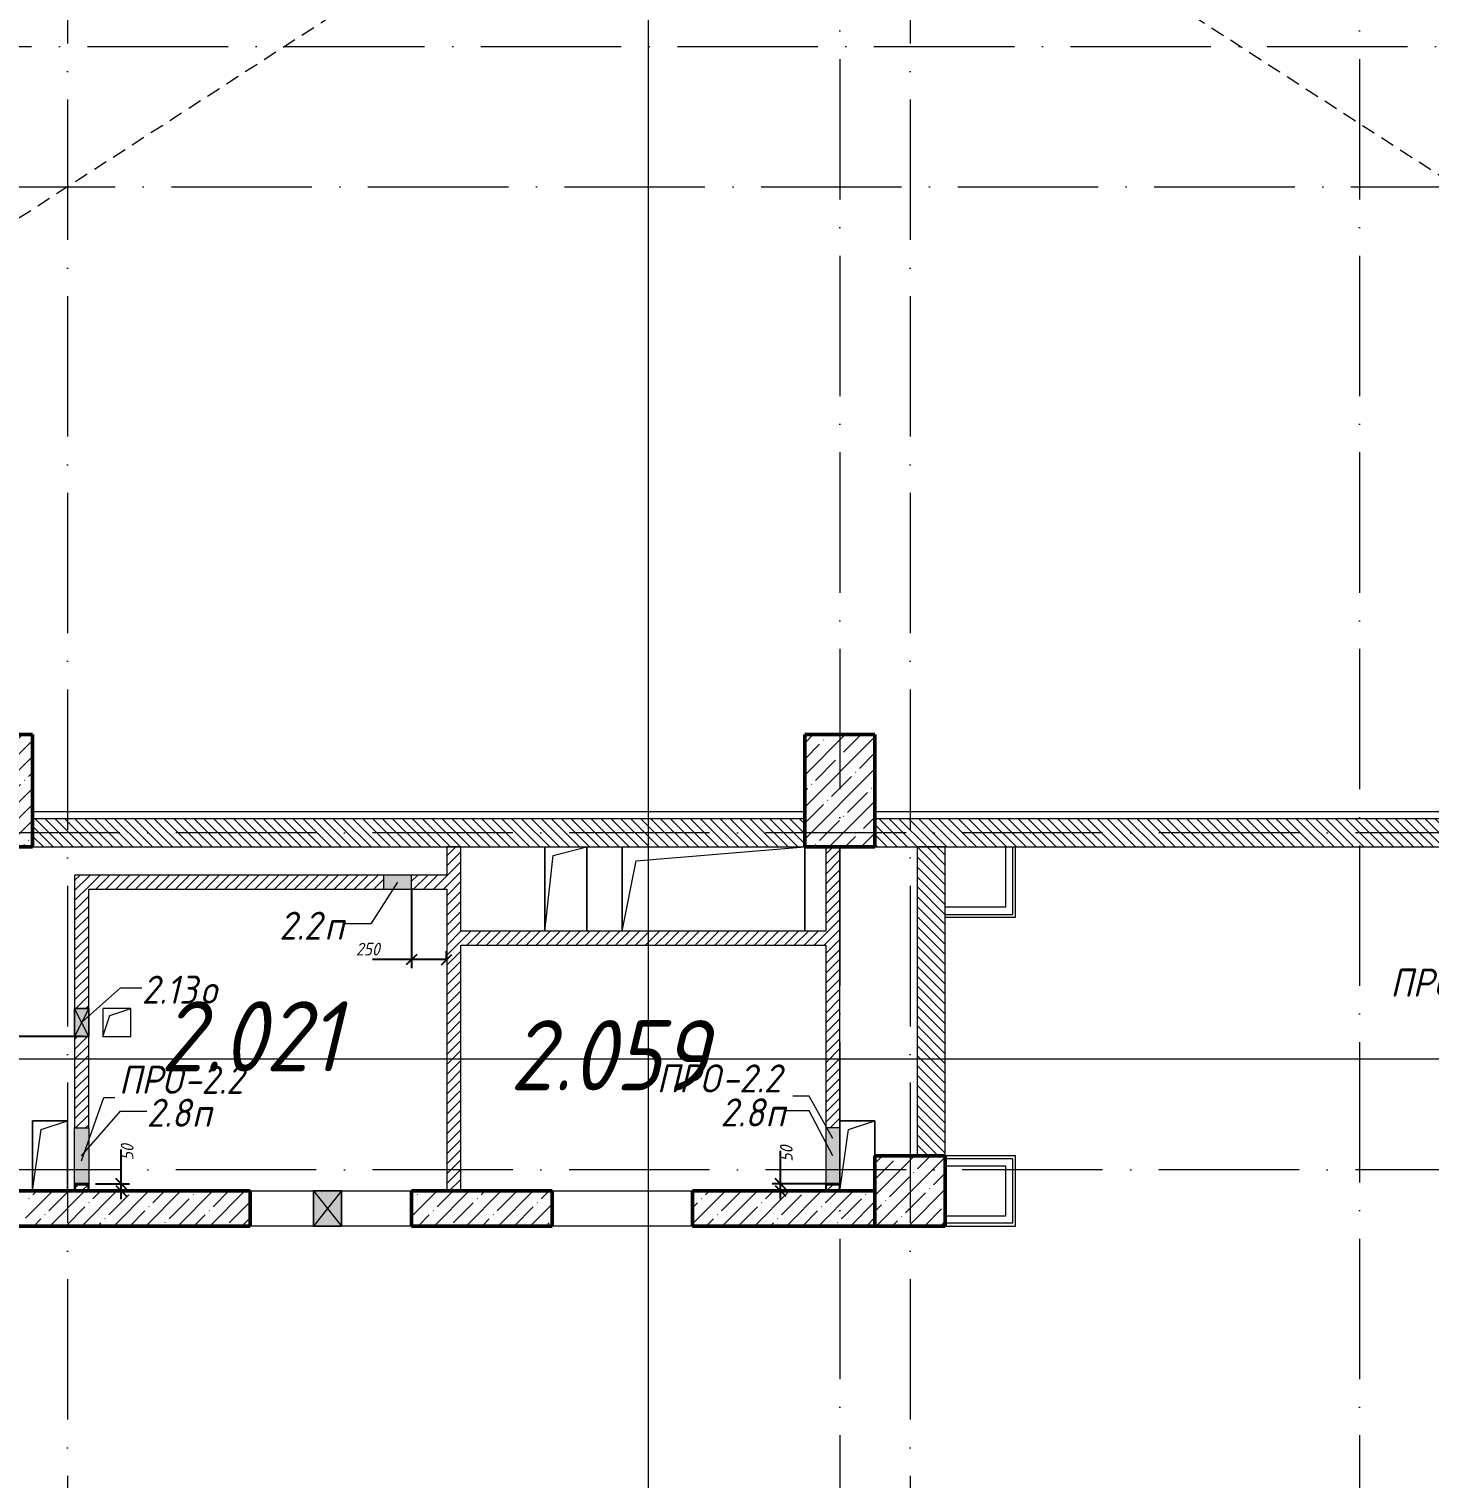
# Model space of a CAD drawing. Header units: millimetres. Extents: x -537608 to 253996, y -217170 to 186033.
# Drawn here: x -127423 to -117452, y 20003 to 30330 of the extents above; entities that cross this region are included whole.
import ezdxf

# ---------------------------------------------------------------- set-up
doc = ezdxf.new("R2010")
doc.units = ezdxf.units.MM
doc.linetypes.add('200_ШТРИХ_ш1п0_6_', pattern=[160, 100, -60])
doc.linetypes.add('50_200_ШТРИХ_1Т_ш5_п1_п1_', pattern=[1400, 1000, -200, 0, -200])
for name, color, linetype, lineweight in [('A-____-____-DIMS', 7, 'Continuous', 9), ('A-DETL-____-OTLN-3', 7, '200_ШТРИХ_ш1п0_6_', 9), ('A-DETL-GENF-OTLN', 7, 'Continuous', 9), ('A-FLOR-____-OTLN', 7, 'Continuous', 9), ('A-GENM-____-IDEN', 7, 'Continuous', 9), ('A-GENM-____-MCUT', 7, 'Continuous', 25), ('A-GENM-____-OTLN', 7, 'Continuous', 9), ('A-GENM-____-OTLN-1', 7, 'Continuous', 25), ('A-GLAZ-____-IDEN', 7, 'Continuous', 9), ('A-GLAZ-____-OTLN', 7, 'Continuous', 9), ('A-WALL-____-MCUT', 7, 'Continuous', 13), ('A-WALL-____-MCUT-2', 7, 'Continuous', 50), ('A-WALL-____-OTLN', 7, 'Continuous', 9), ('A-WALL-____-PATT-1', 7, 'Continuous', 9), ('A-WALL-FNSH-MCUT-1', 7, 'Continuous', 9), ('S-COLS-____-MCUT', 7, 'Continuous', 50), ('S-COLS-____-OTLN', 7, 'Continuous', 9), ('S-GRID-____-OTLN-1', 7, '50_200_ШТРИХ_1Т_ш5_п1_п1_', 9), ('Марки помещений', 7, 'Continuous', 9)]:
    doc.layers.add(name, color=color, linetype=linetype, lineweight=lineweight)
doc.layers.add('A-GLAZ-____-OTLN-1', color=7, linetype='Continuous', lineweight=9, true_color=0xc0c0c0)
doc.layers.add('G-____-____-SYMB-1', color=9, linetype='Continuous', lineweight=9, true_color=0x808080)
doc.styles.add('ISOCPEUR_I_11', font='isocpeui.ttf', dxfattribs={"width": 0.9, "height": 200})
doc.styles.add('ISOCPEUR_I_2', font='isocpeui.ttf', dxfattribs={"width": 0.9, "height": 140})
doc.styles.add('ISOCPEUR_I_7', font='isocpeui.ttf', dxfattribs={"width": 0.9, "height": 90})
doc.dimstyles.new('ISO-1_8_0_9К_СРЕДНИЙ_Кладочные_1', dxfattribs={"dimscale": 304.8, "dimtxt": 89.638306, "dimasz": 0.246063, "dimexe": 0.19685, "dimexo": 0, "dimgap": 0, "dimtad": 1, "dimdec": 3, "dimrnd": 0.001, "dimdsep": 46, "dimtxsty": 'ISOCPEUR_I_7', "dimblk1": 'OBLIQUE', "dimblk2": 'OBLIQUE', "dimsah": 1, "dimcen": 0.09, "dimdle": 0.19685, "dimazin": 0, "dimtfac": 1, "dimtdec": 4, "dimtix": 1, "dimtmove": 0, "dimatfit": 3, "dimfxl": 1, "dimtvp": 1, "dimtolj": 1, "dimtzin": 0, "dimarcsym": 2})
doc.dimstyles.new('ISO-1_8_0_9К_СРЕДНИЙ_Кладочные_2', dxfattribs={"dimscale": 304.8, "dimtxt": 89.638306, "dimasz": 0.246063, "dimexe": 0.19685, "dimexo": 0, "dimgap": 0, "dimtad": 1, "dimdec": 3, "dimrnd": 0.001, "dimdsep": 46, "dimtxsty": 'ISOCPEUR_I_7', "dimblk1": 'OBLIQUE', "dimblk2": 'OBLIQUE', "dimsah": 1, "dimcen": 0.09, "dimdle": 0.19685, "dimazin": 0, "dimtfac": 1, "dimtdec": 4, "dimtix": 1, "dimtmove": 1, "dimatfit": 3, "dimfxl": 1, "dimtvp": 1, "dimtolj": 1, "dimtzin": 0, "dimarcsym": 2})
pattern_1 = [(135, (-184647.673, -45376.493), (-35.35534, -35.35534), [])]
pattern_2 = [(45, (-184647.673, -45376.493), (-35.35534, 35.35534), [])]

# ---------------------------------------------------------------- blocks, each defined once
blk = doc.blocks.new('BSC_Колонна _Прямоугольная - 500х500-V78-АР1_План отверстий 2 этажа в осях 1-64_Ю-ЯЯ')
at = {"layer": 'S-COLS-____-OTLN'}
h = blk.add_hatch(dxfattribs=at)
h.set_pattern_fill('FP_90', color=256, style=0, pattern_type=2)
h.set_pattern_definition([(45, (-63500, -67431.04), (-114.04925, 114.04925), []), (45, (-63385.95, -67431.04), (-114.04925, 114.04925), [201.613, -40.323, 3.353, -36.97])])
h.paths.add_polyline_path([(-250, -250), (250, -250), (250, 250), (-250, 250)], flags=0)
at = {"layer": 'S-COLS-____-MCUT'}
for p, q in [((250, 250), (-250, 250)), ((-250, 250), (-250, -250)), ((250, -250), (250, 250)), ((-250, -250), (250, -250))]:
    blk.add_line(p, q, dxfattribs=at)
blk = doc.blocks.new('BSC_Колонна _Прямоугольная - 500х800-V86-АР1_План отверстий 2 этажа в осях 1-64_Ю-ЯЯ')
at = {"layer": 'S-COLS-____-OTLN'}
h = blk.add_hatch(dxfattribs=at)
h.set_pattern_fill('FP_99', color=256, style=0, pattern_type=2)
h.set_pattern_definition([(225, (57000, 70281.04), (114.04925, -114.04925), []), (225, (56885.95, 70281.04), (114.04925, -114.04925), [201.613, -40.323, 3.353, -36.97])])
h.paths.add_polyline_path([(-250, 400), (-250, -400), (250, -400), (250, 400)], flags=0)
at = {"layer": 'S-COLS-____-MCUT'}
for p, q in [((250, 400), (-250, 400)), ((-250, 400), (-250, -400)), ((250, -400), (250, 400)), ((-250, -400), (250, -400))]:
    blk.add_line(p, q, dxfattribs=at)
blk = doc.blocks.new('BSC_Колонна _Прямоугольная - 500х800-V87-АР1_План отверстий 2 этажа в осях 1-64_Ю-ЯЯ')
at = {"layer": 'S-COLS-____-OTLN'}
h = blk.add_hatch(dxfattribs=at)
h.set_pattern_fill('FP_100', color=256, style=0, pattern_type=2)
h.set_pattern_definition([(225, (63000, 70281.04), (114.04925, -114.04925), []), (225, (62885.95, 70281.04), (114.04925, -114.04925), [201.613, -40.323, 3.353, -36.97])])
h.paths.add_polyline_path([(-250, 400), (-250, -400), (250, -400), (250, 400)], flags=0)
at = {"layer": 'S-COLS-____-MCUT'}
for p, q in [((250, 400), (-250, 400)), ((-250, 400), (-250, -400)), ((250, -400), (250, 400)), ((-250, -400), (250, -400))]:
    blk.add_line(p, q, dxfattribs=at)
blk = doc.blocks.new('AR_Отверстие Ниша - Лючок-32404098-АР1_План отверстий 2 этажа в осях 1-64_Ю-ЯЯ')
at = {"layer": 'A-GLAZ-____-OTLN'}
blk.add_hatch(color=256, dxfattribs=at).paths.add_polyline_path([(200, -50), (200, 50), (-200, 50), (-200, -50)], flags=0)
for p, q in [((200, 50), (-200, 50)), ((-200, 50), (-200, -50)), ((-200, -50), (200, -50))]:
    blk.add_line(p, q, dxfattribs=at)
blk = doc.blocks.new('AR_Отверстие Ниша - Лючок-32404066-АР1_План отверстий 2 этажа в осях 1-64_Ю-ЯЯ')
at = {"layer": 'A-GLAZ-____-OTLN'}
blk.add_hatch(color=256, dxfattribs=at).paths.add_polyline_path([(200, -50), (200, 50), (-200, 50), (-200, -50)], flags=0)
for p, q in [((-200, 50), (200, 50)), ((-200, -50), (-200, 50)), ((200, -50), (-200, -50))]:
    blk.add_line(p, q, dxfattribs=at)
blk = doc.blocks.new('AR_Отверстие Ниша - Лючок-32404042-АР1_План отверстий 2 этажа в осях 1-64_Ю-ЯЯ')
at = {"layer": 'A-GLAZ-____-OTLN'}
blk.add_hatch(color=256, dxfattribs=at).paths.add_polyline_path([(100, -50), (100, 50), (-100, 50), (-100, -50)], flags=0)
for p, q in [((100, 50), (-100, 50)), ((-100, 50), (-100, -50)), ((100, -50), (100, 50)), ((-100, -50), (100, -50))]:
    blk.add_line(p, q, dxfattribs=at)
blk = doc.blocks.new('154_Фахверк_СКБ_Швеллер - Тип_100_3960_зеркало-29769493-АР1_План отверстий 2 этажа в осях 1-64_Ю-ЯЯ')
at = {"layer": 'A-GENM-____-MCUT'}
for p, q in [((175, 50), (125, 50)), ((125, 50), (125, -50)), ((128, 47), (175, 47)), ((128, -47), (128, 47)), ((175, 47), (175, 50)), ((125, -50), (175, -50)), ((175, -47), (128, -47)), ((175, -50), (175, -47))]:
    blk.add_line(p, q, dxfattribs=at)
blk = doc.blocks.new('AR_Отверстие прямоугольное _в стене_ - AR_Отверстие прямоугольное _в стене__ВК-32402728-АР1_План отверстий 2 этажа в осях 1-64_Ю-ЯЯ')
at = {"layer": 'A-GLAZ-____-OTLN'}
blk.add_hatch(color=256, dxfattribs=at).paths.add_polyline_path([(100, 50), (-100, 50), (-100, -50), (100, -50)], flags=0)
at = {"layer": 'A-DETL-GENF-OTLN'}
for p, q in [((-100, -50), (-100, 50)), ((-100, 50), (100, 50)), ((100, 50), (-100, -50)), ((-100, 50), (100, -50)), ((100, 50), (-100, 50)), ((-100, 50), (-100, -50)), ((100, 50), (100, -50)), ((100, -50), (100, 50)), ((100, -50), (-100, -50)), ((-100, -50), (100, -50))]:
    blk.add_line(p, q, dxfattribs=at)
blk = doc.blocks.new('AR_Отверстие прямоугольное _в плите_ - AR_Отверстие прямоугольное _в плите_-30459229-АР1_План отверстий 2 этажа в осях 1-64_Ю-ЯЯ')
at = {"layer": 'A-GENM-____-OTLN'}
for p, q in [((125, 250), (-125, 250)), ((-125, 250), (-125, -250)), ((-63, 188), (125, 250)), ((125, -250), (125, 250)), ((-125, -250), (-63, 188))]:
    blk.add_line(p, q, dxfattribs=at)
blk = doc.blocks.new('AR_Отверстие прямоугольное _в плите_ - AR_Отверстие прямоугольное _в плите_-30459207-АР1_План отверстий 2 этажа в осях 1-64_Ю-ЯЯ')
at = {"layer": 'A-GENM-____-OTLN'}
for p, q in [((100, 100), (-100, 100)), ((-100, 100), (-100, -100)), ((-100, -100), (-50, 50)), ((-50, 50), (100, 100)), ((100, -100), (100, 100)), ((-100, -100), (100, -100))]:
    blk.add_line(p, q, dxfattribs=at)
blk = doc.blocks.new('AR_Отверстие прямоугольное _в плите_ - AR_Отверстие прямоугольное _в плите_-V162-АР1_План отверстий 2 этажа в осях 1-64_Ю-ЯЯ')
at = {"layer": 'A-GENM-____-OTLN'}
for p, q in [((125, 250), (-125, 250)), ((-63, 188), (125, 250)), ((125, 0), (125, 250)), ((-125, -250), (-63, 188))]:
    blk.add_line(p, q, dxfattribs=at)
blk = doc.blocks.new('AR_Отверстие прямоугольное _в плите_ - AR_Отверстие прямоугольное _в плите_-30552610-АР1_План отверстий 2 этажа в осях 1-64_Ю-ЯЯ')
at = {"layer": 'A-GENM-____-OTLN'}
for p, q in [((-150, 300), (-150, -300)), ((-150, -300), (-90, 240)), ((-90, 240), (150, 300)), ((150, -300), (150, 300))]:
    blk.add_line(p, q, dxfattribs=at)
blk = doc.blocks.new('AR_Отверстие прямоугольное _в стене__БезПР - AR_Отверстие прямоугольное _в стене__БезПР-30578456-АР1_План отверстий 2 этажа в осях 1-64_Ю-ЯЯ')
at = {"layer": 'A-GLAZ-____-OTLN-1'}
blk.add_hatch(color=256, dxfattribs=at).paths.add_polyline_path([(100, -125), (100, 125), (-100, 125), (-100, -125)], flags=0)
at = {"layer": 'A-DETL-GENF-OTLN'}
for p, q in [((-100, -125), (-100, 125)), ((-100, 125), (100, 125)), ((100, 125), (-100, -125)), ((-100, 125), (100, -125)), ((100, 125), (-100, 125)), ((-100, 125), (-100, -125)), ((100, 125), (100, -125)), ((100, -125), (100, 125)), ((100, -125), (-100, -125)), ((-100, -125), (100, -125))]:
    blk.add_line(p, q, dxfattribs=at)
at = {"layer": 'A-GLAZ-____-OTLN'}
blk.add_line((100, 125), (-100, 125), dxfattribs=at)
blk = doc.blocks.new('AR_Отверстие прямоугольное _в плите_ - AR_Отверстие прямоугольное _в плите_-30552510-АР1_План отверстий 2 этажа в осях 1-64_Ю-ЯЯ')
at = {"layer": 'A-GENM-____-OTLN'}
for p, q in [((-650, 300), (-650, -300)), ((-550, 200), (650, 300)), ((650, -300), (650, 300)), ((-650, -300), (-550, 200))]:
    blk.add_line(p, q, dxfattribs=at)
blk = doc.blocks.new('_Oblique')
at = {"color": 0, "linetype": 'ByBlock', "lineweight": -2}
blk.add_line((-0.5, -0.5), (0.5, 0.5), dxfattribs=at)
blk = doc.blocks.new('*D2283')
at = {"layer": 'A-____-____-DIMS', "color": 0, "lineweight": -2, "transparency": 16777216}
for p, q in [((-126766, 22105), (-126766, 22349)), ((-126948, 22105), (-126706, 22105)), ((-126766, 21995), (-126766, 22105)), ((-126998, 22055), (-126706, 22055))]:
    blk.add_line(p, q, dxfattribs=at)
at = {"layer": 'Defpoints', "color": 0, "transparency": 16777216}
for p in [(-126948, 22105), (-126766, 22105), (-126998, 22055)]:
    blk.add_point(p, dxfattribs=at)
at = {"layer": 'A-____-____-DIMS', "color": 0, "lineweight": -2, "transparency": 16777216, "xscale": 75, "yscale": 75, "zscale": 75}
for p, rotation in [((-126766, 22105), 90), ((-126766, 22055), 270)]:
    blk.add_blockref('_Oblique', p, dxfattribs=dict(at, rotation=rotation))
at = {"layer": 'A-____-____-DIMS', "color": 0, "transparency": 16777216, "insert": (-126769, 22273), "char_height": 90, "width": 273.05, "attachment_point": 1, "rotation": 90, "line_spacing_factor": 1.149209, "style": 'ISOCPEUR_I_7'}
blk.add_mtext('\\A1;50', dxfattribs=at)
blk = doc.blocks.new('*D2284')
at = {"layer": 'A-____-____-DIMS', "color": 0, "lineweight": -2, "transparency": 16777216}
for p, q in [((-122070, 22105), (-122070, 22340)), ((-121711, 22105), (-122130, 22105)), ((-122070, 21995), (-122070, 22105)), ((-122005, 22055), (-122130, 22055))]:
    blk.add_line(p, q, dxfattribs=at)
at = {"layer": 'Defpoints', "color": 0, "transparency": 16777216}
for p in [(-122070, 22105), (-121711, 22105), (-122005, 22055)]:
    blk.add_point(p, dxfattribs=at)
at = {"layer": 'A-____-____-DIMS', "color": 0, "lineweight": -2, "transparency": 16777216, "xscale": 75, "yscale": 75, "zscale": 75}
for p, rotation in [((-122070, 22105), 90), ((-122070, 22055), 270)]:
    blk.add_blockref('_Oblique', p, dxfattribs=dict(at, rotation=rotation))
at = {"layer": 'A-____-____-DIMS', "color": 0, "transparency": 16777216, "insert": (-122074, 22263), "char_height": 90, "width": 273.05, "attachment_point": 1, "rotation": 90, "line_spacing_factor": 1.149209, "style": 'ISOCPEUR_I_7'}
blk.add_mtext('\\A1;50', dxfattribs=at)
blk = doc.blocks.new('*D2285')
at = {"layer": 'A-____-____-DIMS', "color": 0, "lineweight": -2, "transparency": 16777216}
for p, q in [((-124698, 24212), (-124698, 23642)), ((-124448, 23692), (-124448, 23762)), ((-124698, 23702), (-124976, 23702)), ((-124448, 23702), (-124758, 23702))]:
    blk.add_line(p, q, dxfattribs=at)
at = {"layer": 'Defpoints', "color": 0, "transparency": 16777216}
for p in [(-124698, 24212), (-124448, 23702), (-124448, 23692)]:
    blk.add_point(p, dxfattribs=at)
at = {"layer": 'A-____-____-DIMS', "color": 0, "lineweight": -2, "transparency": 16777216, "xscale": 75, "yscale": 75, "zscale": 75, "rotation": 180}
blk.add_blockref('_Oblique', (-124698, 23702), dxfattribs=at)
at = {"layer": 'A-____-____-DIMS', "color": 0, "lineweight": -2, "transparency": 16777216, "xscale": 75, "yscale": 75, "zscale": 75}
blk.add_blockref('_Oblique', (-124448, 23702), dxfattribs=at)
at = {"layer": 'A-____-____-DIMS', "color": 0, "transparency": 16777216, "insert": (-125094, 23822), "char_height": 90, "width": 409.58, "attachment_point": 1, "line_spacing_factor": 1.149209, "style": 'ISOCPEUR_I_7'}
blk.add_mtext('\\A1;250', dxfattribs=at)
blk = doc.blocks.new('*D2305')
at = {"layer": 'A-____-____-DIMS', "color": 0, "lineweight": -2, "transparency": 16777216}
for p, q in [((-127043, 23155), (-127970, 23155)), ((-127910, 23215), (-127910, 21995)), ((-127098, 22055), (-127970, 22055))]:
    blk.add_line(p, q, dxfattribs=at)
at = {"layer": 'Defpoints', "color": 0, "transparency": 16777216}
for p in [(-127043, 23155), (-127910, 22055), (-127098, 22055)]:
    blk.add_point(p, dxfattribs=at)
at = {"layer": 'A-____-____-DIMS', "color": 0, "lineweight": -2, "transparency": 16777216, "xscale": 75, "yscale": 75, "zscale": 75}
for p, rotation in [((-127910, 23155), 90), ((-127910, 22055), 270)]:
    blk.add_blockref('_Oblique', p, dxfattribs=dict(at, rotation=rotation))
at = {"layer": 'A-____-____-DIMS', "color": 0, "transparency": 16777216, "insert": (-127955, 22605), "char_height": 90, "width": 463.36, "attachment_point": 5, "rotation": 90, "style": 'ISOCPEUR_I_7'}
blk.add_mtext('\\A1;1100', dxfattribs=at)

msp = doc.modelspace()

# ---------------------------------------------------------------- hatches: boundary and pattern name
at = {"layer": 'A-WALL-____-PATT-1'}
h = msp.add_hatch(dxfattribs=at)
h.set_pattern_fill('FP_6', color=256, style=0, pattern_type=2)
h.set_pattern_definition(pattern_1)
h.paths.add_polyline_path([(-121897.6725, 24504.5485), (-121897.6725, 24704.5485), (-127397.6725, 24704.5485), (-127397.6725, 24504.5485), (-122800.3303, 24504.5485)], flags=0)
h = msp.add_hatch(dxfattribs=at)
h.set_pattern_fill('FP_6', color=256, style=0, pattern_type=2)
h.set_pattern_definition(pattern_1)
h.paths.add_polyline_path([(-115947.6725, 24504.5485), (-115947.6725, 24704.5485), (-121397.6725, 24704.5485), (-121397.6725, 24504.5485), (-117497.8283, 24504.5485)], flags=0)
h = msp.add_hatch(dxfattribs=at)
h.set_pattern_fill('FP_5', color=256, style=0, pattern_type=2)
h.set_pattern_definition(pattern_2)
h.paths.add_polyline_path([(-124347.6725, 22054.5485), (-124347.6725, 24504.5485), (-124447.6725, 24504.5485), (-124447.6725, 22054.5485)], flags=0)
h = msp.add_hatch(dxfattribs=at)
h.set_pattern_fill('FP_5', color=256, style=0, pattern_type=2)
h.set_pattern_definition(pattern_2)
h.paths.add_polyline_path([(-121744.6725, 22054.5485), (-121650.6725, 22054.5485), (-121650.6725, 22101.5485), (-121744.6725, 22101.5485)], flags=0)
h.paths.add_polyline_path([(-121647.6725, 22504.5485), (-121647.6725, 24504.5485), (-121747.6725, 24504.5485), (-121747.6725, 22504.5485), (-121673.3868, 22504.5485)], flags=0)
h = msp.add_hatch(dxfattribs=at)
h.set_pattern_fill('FP_6', color=256, style=0, pattern_type=2)
h.set_pattern_definition(pattern_1)
h.paths.add_polyline_path([(-121097.6725, 22304.5485), (-120897.6725, 22304.5485), (-120897.6725, 24504.5485), (-121097.6725, 24504.5485)], flags=0)
h = msp.add_hatch(dxfattribs=at)
h.set_pattern_fill('FP_5', color=256, style=0, pattern_type=2)
h.set_pattern_definition(pattern_2)
h.paths.add_polyline_path([(-127094.6725, 22054.5485), (-127000.6725, 22054.5485), (-127000.6725, 22101.5485), (-127094.6725, 22101.5485)], flags=0)
h.paths.add_polyline_path([(-127097.6725, 22504.5485), (-126997.6725, 22504.5485), (-126997.6725, 23154.5485), (-127097.6725, 23154.5485), (-127097.6725, 23148.9848)], flags=0)
h.paths.add_polyline_path([(-127097.6725, 23354.5485), (-126997.6725, 23354.5485), (-126997.6725, 24304.5485), (-127097.6725, 24304.5485)], flags=0)
h = msp.add_hatch(dxfattribs=at)
h.set_pattern_fill('FP_5', color=256, style=0, pattern_type=2)
h.set_pattern_definition(pattern_2)
h.paths.add_polyline_path([(-126997.6725, 24204.5485), (-124897.6725, 24204.5485), (-124897.6725, 24304.5485), (-126997.6725, 24304.5485)], flags=0)
h.paths.add_polyline_path([(-124447.6725, 24204.5485), (-124447.6725, 24304.5485), (-124697.6725, 24304.5485), (-124697.6725, 24204.5485), (-124567.8309, 24204.5485)], flags=0)
h = msp.add_hatch(dxfattribs=at)
h.set_pattern_fill('FP_5', color=256, style=0, pattern_type=2)
h.set_pattern_definition(pattern_2)
h.paths.add_polyline_path([(-124347.6725, 23804.5485), (-121747.6725, 23804.5485), (-121747.6725, 23904.5485), (-124347.6725, 23904.5485)], flags=0)
h = msp.add_hatch(dxfattribs=at)
h.set_pattern_fill('FP_13', color=256, style=0, pattern_type=2)
h.set_pattern_definition([(45, (-184647.67, -45376.5), (-114.04925, 114.04925), []), (45, (-184533.62, -45376.5), (-114.04925, 114.04925), [201.612, -40.322, 3.353, -36.97])])
h.paths.add_polyline_path([(-121397.6725, 21804.5485), (-121397.6725, 22054.5485), (-122697.6725, 22054.5485), (-122697.6725, 21804.5485), (-121647.6725, 21804.5485)], flags=0)
h.paths.add_polyline_path([(-123697.6725, 21804.5485), (-123697.6725, 22054.5485), (-124697.6725, 22054.5485), (-124697.6725, 21804.5485), (-124567.8309, 21804.5485)], flags=0)
h.paths.add_polyline_path([(-127097.6725, 21804.5485), (-125847.6725, 21804.5485), (-125847.6725, 22054.5485), (-127447.6725, 22054.5485), (-127447.6725, 21804.5485)], flags=0)

# ---------------------------------------------------------------- linework, layer by layer
at = {"layer": 'A-DETL-____-OTLN-3'}
for p, q in [((-133647.6725, 39804.5485), (-110747.6725, 25004.5485)), ((-110747.6725, 39804.5485), (-133647.6725, 25004.5485))]:
    msp.add_line(p, q, dxfattribs=at)
at = {"layer": 'A-FLOR-____-OTLN'}
for p, q in [((-121897.6725, 24754.5485), (-127397.6725, 24754.5485)), ((-115947.6725, 24754.5485), (-121397.6725, 24754.5485)), ((-123748.9644, 23904.5485), (-123748.9644, 24504.5485)), ((-123448.9644, 24504.5485), (-123448.9644, 23904.5485)), ((-123197.6725, 23904.5485), (-123197.6725, 24504.5485)), ((-121897.6725, 24504.5485), (-121897.6725, 23904.5485)), ((-127397.6725, 22554.5485), (-127147.6725, 22554.5485)), ((-127397.6725, 22054.5485), (-127397.6725, 22554.5485)), ((-127147.6725, 22554.5485), (-127147.6725, 22054.5485)), ((-121647.6725, 22554.5485), (-121397.6725, 22554.5485)), ((-121397.6725, 22554.5485), (-121397.6725, 22304.5485))]:
    msp.add_line(p, q, dxfattribs=at)
at = {"layer": 'A-GENM-____-IDEN'}
for p, q in [((-127047.6725, 22269.5485), (-126889.6578, 22719.0485)), ((-126889.6578, 22719.0485), (-126811.643, 22719.0485)), ((-121865.9313, 22728.8937), (-121981.3835, 22728.8937)), ((-121697.6725, 22427.3456), (-121865.9313, 22728.8937))]:
    msp.add_line(p, q, dxfattribs=at)
at = {"layer": 'A-GLAZ-____-IDEN'}
for p, q in [((-124797.6725, 24254.5485), (-124987.1616, 23956.0485)), ((-124987.1616, 23956.0485), (-125176.6506, 23956.0485)), ((-127047.6725, 23254.5485), (-126771.268, 23500.3103)), ((-126771.268, 23500.3103), (-126619.2177, 23500.3103)), ((-127047.6725, 22304.5485), (-126771.268, 22623.972)), ((-126771.268, 22623.972), (-126583.6677, 22623.972)), ((-121865.9313, 22626.4126), (-122034.1901, 22626.4126)), ((-121697.6725, 22304.5485), (-121865.9313, 22626.4126))]:
    msp.add_line(p, q, dxfattribs=at)
at = {"layer": 'A-WALL-____-MCUT'}
for p, q in [((-121897.6725, 24704.5485), (-127397.6725, 24704.5485)), ((-115947.6725, 24704.5485), (-121397.6725, 24704.5485)), ((-127397.6725, 24504.5485), (-121897.6725, 24504.5485)), ((-121397.6725, 24504.5485), (-115947.6725, 24504.5485)), ((-120897.6725, 24504.5485), (-121097.6725, 24504.5485)), ((-121097.6725, 24504.5485), (-121097.6725, 22304.5485)), ((-120897.6725, 22304.5485), (-120897.6725, 24504.5485)), ((-120467.6725, 24504.5485), (-120467.6725, 24074.5485)), ((-120417.6725, 24504.5485), (-120417.6725, 24024.5485)), ((-120467.6725, 24074.5485), (-120897.6725, 24074.5485)), ((-120897.6725, 24024.5485), (-120417.6725, 24024.5485)), ((-120417.6725, 22284.5485), (-120897.6725, 22284.5485)), ((-120897.6725, 22234.5485), (-120467.6725, 22234.5485)), ((-120467.6725, 22234.5485), (-120467.6725, 21874.5485)), ((-120417.6725, 22284.5485), (-120417.6725, 21824.5485)), ((-120467.6725, 21874.5485), (-120897.6725, 21874.5485)), ((-120417.6725, 21824.5485), (-120897.6725, 21824.5485))]:
    msp.add_line(p, q, dxfattribs=at)
at = {"layer": 'A-WALL-____-MCUT-2'}
for p, q in [((-127097.6725, 22054.5485), (-128897.6725, 22054.5485)), ((-127000.6725, 22054.5485), (-127094.6725, 22054.5485)), ((-125847.6725, 22054.5485), (-126997.6725, 22054.5485)), ((-125847.6725, 21804.5485), (-125847.6725, 22054.5485)), ((-123697.6725, 22054.5485), (-124697.6725, 22054.5485)), ((-124697.6725, 22054.5485), (-124697.6725, 21804.5485)), ((-123697.6725, 21804.5485), (-123697.6725, 22054.5485)), ((-121747.6725, 22054.5485), (-122697.6725, 22054.5485)), ((-122697.6725, 22054.5485), (-122697.6725, 21804.5485)), ((-121650.6725, 22054.5485), (-121744.6725, 22054.5485)), ((-121397.6725, 22054.5485), (-121647.6725, 22054.5485)), ((-130347.6725, 21804.5485), (-125847.6725, 21804.5485)), ((-124697.6725, 21804.5485), (-123697.6725, 21804.5485)), ((-122697.6725, 21804.5485), (-121397.6725, 21804.5485))]:
    msp.add_line(p, q, dxfattribs=at)
at = {"layer": 'A-WALL-____-OTLN'}
for p, q in [((-125847.6725, 22054.5485), (-125396.2697, 22054.5485)), ((-125196.2697, 22054.5485), (-124697.6725, 22054.5485)), ((-123697.6725, 22054.5485), (-122697.6725, 22054.5485)), ((-125396.2697, 21804.5485), (-125847.6725, 21804.5485)), ((-124697.6725, 21804.5485), (-125196.2697, 21804.5485)), ((-122697.6725, 21804.5485), (-123697.6725, 21804.5485))]:
    msp.add_line(p, q, dxfattribs=at)
at = {"layer": 'A-WALL-FNSH-MCUT-1'}
for p, q in [((-124447.6725, 24504.5485), (-124447.6725, 24304.5485)), ((-124347.6725, 24504.5485), (-124447.6725, 24504.5485)), ((-124347.6725, 23904.5485), (-124347.6725, 24504.5485)), ((-121747.6725, 24504.5485), (-121747.6725, 23904.5485)), ((-121647.6725, 22504.5485), (-121647.6725, 24504.5485)), ((-120397.6725, 24004.5485), (-120397.6725, 24504.5485)), ((-127097.6725, 24304.5485), (-127097.6725, 23354.5485)), ((-124897.6725, 24304.5485), (-127097.6725, 24304.5485)), ((-124447.6725, 24304.5485), (-124697.6725, 24304.5485)), ((-126997.6725, 23354.5485), (-126997.6725, 24204.5485)), ((-126997.6725, 24204.5485), (-124897.6725, 24204.5485)), ((-124697.6725, 24204.5485), (-124447.6725, 24204.5485)), ((-124447.6725, 24204.5485), (-124447.6725, 22054.5485)), ((-120897.6725, 24004.5485), (-120397.6725, 24004.5485)), ((-121747.6725, 23904.5485), (-124347.6725, 23904.5485)), ((-124347.6725, 22054.5485), (-124347.6725, 23804.5485)), ((-124347.6725, 23804.5485), (-121747.6725, 23804.5485)), ((-121747.6725, 23804.5485), (-121747.6725, 22504.5485)), ((-127097.6725, 23154.5485), (-127097.6725, 22504.5485)), ((-126997.6725, 22504.5485), (-126997.6725, 23154.5485)), ((-120397.6725, 22304.5485), (-120897.6725, 22304.5485)), ((-120397.6725, 21804.5485), (-120397.6725, 22304.5485)), ((-120897.6725, 21804.5485), (-120397.6725, 21804.5485))]:
    msp.add_line(p, q, dxfattribs=at)
at = {"layer": 'G-____-____-SYMB-1'}
for p, q in [((-123013.3638, 41293.1735), (-123013.3638, 7407.7886)), ((-189458.2089, 22994.5485), (-79977.4815, 22994.5485))]:
    msp.add_line(p, q, dxfattribs=at)
at = {"layer": 'S-GRID-____-OTLN-1'}
for p, q in [((-121647.6725, 45516.3579), (-121647.6725, 7515.0943)), ((-117947.6725, 45516.3579), (-117947.6725, 7515.0943)), ((-127147.6725, 45228.1003), (-127147.6725, 7656.213)), ((-121147.6725, 45228.1003), (-121147.6725, 7656.213)), ((-135405.6548, 30204.5485), (-80573.2659, 30204.5485)), ((-150210.2265, 29204.5485), (-80573.2659, 29204.5485)), ((-80573.2659, 24604.5485), (-135405.6548, 24604.5485)), ((-80573.2659, 22204.5485), (-189316.4427, 22204.5485))]:
    msp.add_line(p, q, dxfattribs=at)

# ---------------------------------------------------------------- block references
at = {"layer": 'A-GENM-____-OTLN'}
for name, p in [('AR_Отверстие прямоугольное _в плите_ - AR_Отверстие прямоугольное _в плите_-30552610-АР1_План отверстий 2 этажа в осях 1-64_Ю-ЯЯ', (-123598.9644, 24204.5485)), ('AR_Отверстие прямоугольное _в плите_ - AR_Отверстие прямоугольное _в плите_-30552510-АР1_План отверстий 2 этажа в осях 1-64_Ю-ЯЯ', (-122547.6725, 24204.5485)), ('AR_Отверстие прямоугольное _в плите_ - AR_Отверстие прямоугольное _в плите_-30459207-АР1_План отверстий 2 этажа в осях 1-64_Ю-ЯЯ', (-126797.6725, 23254.5485)), ('AR_Отверстие прямоугольное _в плите_ - AR_Отверстие прямоугольное _в плите_-30459229-АР1_План отверстий 2 этажа в осях 1-64_Ю-ЯЯ', (-127272.6725, 22304.5485)), ('AR_Отверстие прямоугольное _в плите_ - AR_Отверстие прямоугольное _в плите_-V162-АР1_План отверстий 2 этажа в осях 1-64_Ю-ЯЯ', (-121522.6725, 22304.5485))]:
    msp.add_blockref(name, p, dxfattribs=at)
at = {"layer": 'A-GENM-____-OTLN-1', "rotation": 270}
for p in [(-127047.6725, 22229.5485), (-121697.6725, 22229.5485)]:
    msp.add_blockref('154_Фахверк_СКБ_Швеллер - Тип_100_3960_зеркало-29769493-АР1_План отверстий 2 этажа в осях 1-64_Ю-ЯЯ', p, dxfattribs=at)
at = {"layer": 'A-GLAZ-____-OTLN'}
for name, p in [('AR_Отверстие Ниша - Лючок-32404042-АР1_План отверстий 2 этажа в осях 1-64_Ю-ЯЯ', (-124797.6725, 24254.5485)), ('AR_Отверстие прямоугольное _в стене__БезПР - AR_Отверстие прямоугольное _в стене__БезПР-30578456-АР1_План отверстий 2 этажа в осях 1-64_Ю-ЯЯ', (-125296.2697, 21929.5485))]:
    msp.add_blockref(name, p, dxfattribs=at)
at = {"layer": 'A-GLAZ-____-OTLN', "rotation": 270}
for name, p in [('AR_Отверстие прямоугольное _в стене_ - AR_Отверстие прямоугольное _в стене__ВК-32402728-АР1_План отверстий 2 этажа в осях 1-64_Ю-ЯЯ', (-127047.6725, 23254.5485)), ('AR_Отверстие Ниша - Лючок-32404066-АР1_План отверстий 2 этажа в осях 1-64_Ю-ЯЯ', (-127047.6725, 22304.5485)), ('AR_Отверстие Ниша - Лючок-32404098-АР1_План отверстий 2 этажа в осях 1-64_Ю-ЯЯ', (-121697.6725, 22304.5485))]:
    msp.add_blockref(name, p, dxfattribs=at)
at = {"layer": 'S-COLS-____-OTLN', "rotation": 180}
for name, p in [('BSC_Колонна _Прямоугольная - 500х800-V86-АР1_План отверстий 2 этажа в осях 1-64_Ю-ЯЯ', (-127647.6725, 24904.5485)), ('BSC_Колонна _Прямоугольная - 500х800-V87-АР1_План отверстий 2 этажа в осях 1-64_Ю-ЯЯ', (-121647.6725, 24904.5485))]:
    msp.add_blockref(name, p, dxfattribs=at)
at = {"layer": 'S-COLS-____-OTLN'}
msp.add_blockref('BSC_Колонна _Прямоугольная - 500х500-V78-АР1_План отверстий 2 этажа в осях 1-64_Ю-ЯЯ', (-121147.6725, 22054.5485), dxfattribs=at)

# ---------------------------------------------------------------- texts
at = {"layer": 'A-GENM-____-IDEN', "char_height": 200, "attachment_point": 1, "style": 'ISOCPEUR_I_11'}
for s, insert, width in [('ПРО', (-117727.1262, 23637.6441), 562.784625), ('ПРО', (-126782.0497, 22946.1646), 562.784625), ('-2.2', (-126317.7059, 22946.1646), 548.35425), ('ПРО', (-122951.7901, 22956.0098), 562.784625), ('-2.2', (-122487.4464, 22956.0098), 548.35425)]:
    msp.add_mtext(s, dxfattribs=dict(at, insert=insert, width=width))
at = {"layer": 'A-GLAZ-____-IDEN', "char_height": 200, "attachment_point": 1, "style": 'ISOCPEUR_I_11'}
for s, insert, width in [('2.2', (-125640.7, 24043.6631), 389.620125), ('\\fISOCPEUR|b0|i1|c204|p34|;\\W.9;п', (-125319.2312, 24043.6631), 158.734125), ('2.13', (-126619.2177, 23587.9249), 505.063125), ('\\fISOCPEUR|b0|i1|c204|p34|;\\W.9;о', (-126202.4989, 23587.9249), 158.734125), ('2.8', (-126583.6677, 22711.5866), 389.620125), ('\\fISOCPEUR|b0|i1|c204|p34|;\\W.9;п', (-126262.1989, 22711.5866), 158.734125), ('2.8', (-122498.2394, 22714.0272), 389.620125), ('\\fISOCPEUR|b0|i1|c204|p34|;\\W.9;п', (-122176.7707, 22714.0272), 158.734125)]:
    msp.add_mtext(s, dxfattribs=dict(at, insert=insert, width=width))
at = {"layer": 'Марки помещений', "char_height": 500, "attachment_point": 1, "style": 'ISOCPEUR_I_2'}
for s, insert, width in [('2.021', (-126487.4623, 23405.6652), 737.5525), ('2.059', (-123998.1363, 23271.3213), 785.65375)]:
    msp.add_mtext(s, dxfattribs=dict(at, insert=insert, width=width))

# ---------------------------------------------------------------- dimensions: what is measured, and where the dimension line sits
at = {"layer": 'A-____-____-DIMS'}
dim = msp.add_linear_dim(base=(-124447.6725, 23701.523), p1=(-124697.6725, 24211.8523), p2=(-124447.6725, 23692.427), dimstyle='ISO-1_8_0_9К_СРЕДНИЙ_Кладочные_1', override={"dimpost": '<>', "dimfxl": 576.456978}, dxfattribs=at)
dim.commit()
dim.dimension.update_dxf_attribs({"geometry": '*D2285', "text_midpoint": (-124889.5377, 23701.523), "dimtype": 160})
dim = msp.add_linear_dim(base=(-127910.0332, 22054.5485), p1=(-127042.8615, 23154.5485), p2=(-127097.6725, 22054.5485), angle=90, dimstyle='ISO-1_8_0_9К_СРЕДНИЙ_Кладочные_2', override={"dimpost": '<>', "dimfxl": 1101.36472}, dxfattribs=at)
dim.commit()
dim.dimension.update_dxf_attribs({"geometry": '*D2305', "text_midpoint": (-127955.0332, 22604.5485)})
for base, p1, p2, override, picture, middle in [((-126766.0578, 22104.5485), (-126997.6725, 22054.5485), (-126947.6725, 22104.5485), {"dimpost": '<>', "dimfxl": 70.710678}, '*D2283', (-126709.3885, 22349.3361)), ((-122070.3539, 22104.5485), (-122004.5886, 22054.5485), (-121710.7739, 22104.5485), {"dimpost": '<>', "dimfxl": 298.038718}, '*D2284', (-122013.6846, 22339.99))]:
    dim = msp.add_linear_dim(base=base, p1=p1, p2=p2, angle=90, dimstyle='ISO-1_8_0_9К_СРЕДНИЙ_Кладочные_1', override=override, dxfattribs=at)
    dim.commit()
    dim.dimension.update_dxf_attribs({"geometry": picture, "text_midpoint": middle, "dimtype": 160, "text_rotation": 90})

doc.saveas('drawing.dxf')
